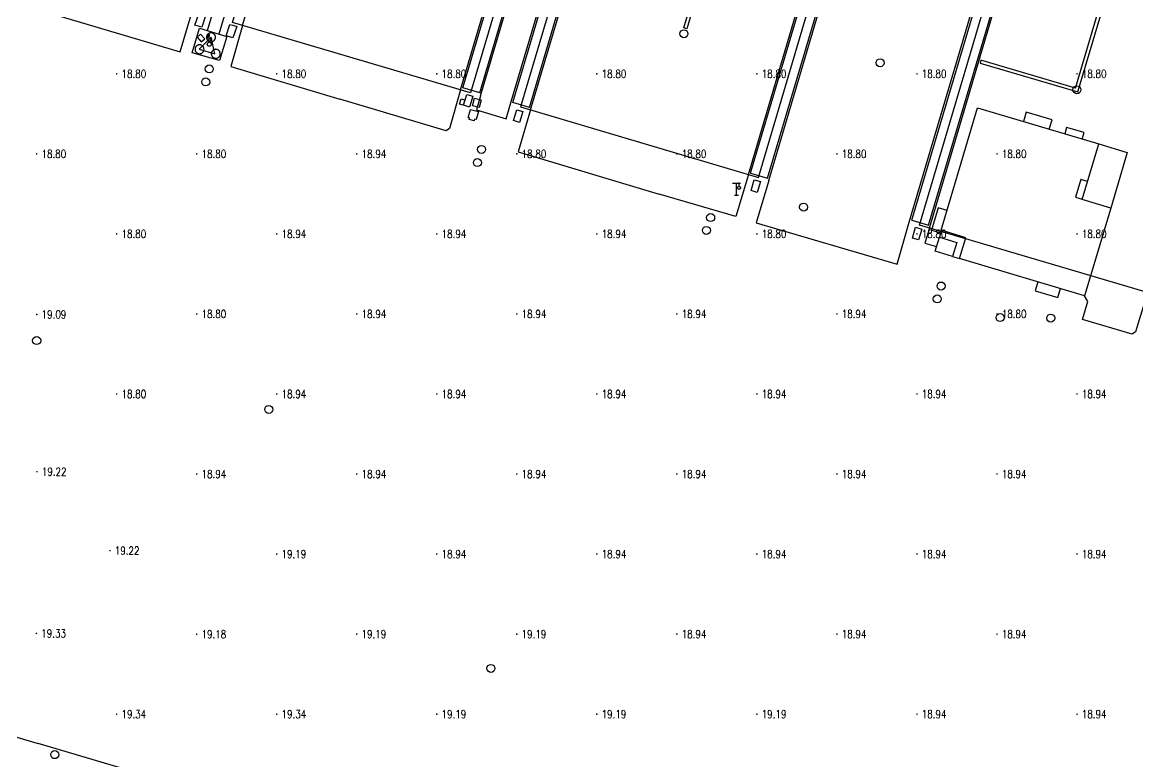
# Model space of a CAD drawing. Extents: x 404846 to 408477, y 3390929 to 3392894.
# Drawn here: x 405409.6 to 405548.9, y 3391838.4 to 3391930.8 of the extents above; entities that cross this region are included whole.
import ezdxf
from ezdxf.enums import TextEntityAlignment as Align

# ---------------------------------------------------------------- set-up
doc = ezdxf.new("R2010")
doc.units = 0
doc.header["$LTSCALE"] = 0.5
doc.header["$PDSIZE"] = 0.2
doc.layers.get('0').update_dxf_attribs({"linetype": 'CONTINUOUS'})
for name, color, linetype in [('3221', 6, 'CONTINUOUS'), ('DLDW', 11, 'CONTINUOUS'), ('DLSS', 4, 'CONTINUOUS'), ('DMTZ', 3, 'CONTINUOUS'), ('FZTZ', 7, 'CONTINUOUS'), ('GCD', 1, 'CONTINUOUS'), ('GXYZ', 2, 'CONTINUOUS'), ('JMD', 6, 'CONTINUOUS'), ('SXSS', 5, 'CONTINUOUS'), ('ZBTZ', 3, 'CONTINUOUS')]:
    doc.layers.add(name, color=color, linetype=linetype)
doc.styles.add('HZ', font='rs.shx', dxfattribs={"width": 0.8, "bigfont": 'hztxt.shx'})
doc.linetypes.add('10422', pattern='A,0.75,[150,AAA.SHX,S=0.5,R=0,X=0,Y=0.5],1.5,[177,AAA.SHX,S=1,R=0,X=0,Y=0.4],0.75', length=3)
doc.linetypes.add('1161', pattern='A,0,[149,AAA.SHX,S=0.15,R=0,X=0,Y=0],-1.6', length=1.6)
doc.linetypes.add('444', pattern='A,4.5,[145,AAA.SHX,S=1,R=0,X=0,Y=1],4.5,-0.5,[146,AAA.SHX,S=1,R=0,X=0,Y=0],-0.5', length=10)

# ---------------------------------------------------------------- blocks, each defined once
blk = doc.blocks.new('GC200')
at = {"linetype": 'Continuous', "const_width": 0.2, "flags": 128}
blk.add_lwpolyline([(-0.1, 0, 1), (0.1, 0, 1)], format="xyb", close=True, dxfattribs=at)
blk = doc.blocks.new('gc188')
blk.add_circle((0, 0), 1)
blk = doc.blocks.new('gc063')
for p, q in [((-1, 3), (1, 3)), ((0, 0), (0, 3)), ((0.6, 3), (0.6, 2.2)), ((-0.5, 0), (0.5, 0))]:
    blk.add_line(p, q)
blk.add_circle((0.6, 1.8), 0.4)
blk.add_point((0.6, 3))
blk.add_point((0.6, 3))
blk = doc.blocks.new('gc132')
at = {"linetype": 'Continuous'}
for points in [[(0, 2.5), (-0.58, 1.5)], [(0.58, 1.5), (-0.58, 1.5)], [(0, 2.5), (-0.52, 2.2)], [(0, 2.5), (0, 1.9)], [(0.58, 1.5), (0, 0.5)]]:
    blk.add_lwpolyline(points, dxfattribs=at)
blk.add_circle((0, 0), 0.5, dxfattribs=at)

msp = doc.modelspace()

# ---------------------------------------------------------------- linework, layer by layer
at = {"layer": '3221', "color": 6}
for points in [[(405435.832, 3391930.796, 18.759), (405445.125, 3391962.192, 18.569), (405464.437, 3392027.321, 18.705), (405471.829, 3392052.237, 18.609), (405476.653, 3392068.547, 18.609), (405496.586, 3392135.585, 18.669), (405504.994, 3392164.018, 18.993), (405508.753, 3392176.704, 19.02), (405514.027, 3392194.463, 18.926), (405518.638, 3392210.052, 18.79), (405548.365, 3392201.26, 18.79), (405543.749, 3392185.654, 18.926), (405538.473, 3392167.888, 19.02), (405534.72, 3392155.22, 18.993), (405526.3, 3392126.75, 18.669), (405506.38, 3392059.756, 18.609), (405501.553, 3392043.432, 18.609), (405494.157, 3392018.505, 18.705), (405474.85, 3391953.394, 18.569), (405465.557, 3391921.998, 18.759)], [(405501.552, 3391911.441, 18.869), (405510.944, 3391943.162, 18.722), (405520.349, 3391974.926, 18.878), (405542.483, 3392049.551, 18.565), (405552.766, 3392084.193, 18.72), (405561.927, 3392115.119, 18.619), (405570.661, 3392144.569, 18.993), (405574.411, 3392157.227, 19.02), (405579.69, 3392175.001, 18.926), (405584.312, 3392190.629, 18.79), (405554.585, 3392199.421, 18.79), (405549.968, 3392183.811, 18.926), (405544.691, 3392166.044, 19.02), (405540.939, 3392153.379, 18.993), (405532.203, 3392123.923, 18.619), (405523.045, 3392093.006, 18.72), (405512.763, 3392058.366, 18.565), (405490.627, 3391983.734, 18.878), (405481.219, 3391951.963, 18.722), (405471.827, 3391920.242, 18.869)], [(405521.669, 3391905.483, 18.991), (405532.948, 3391943.568, 18.724), (405564.371, 3392049.559, 18.719), (405580.377, 3392103.604, 18.644), (405586.663, 3392124.848, 18.825), (405593.69, 3392148.5, 18.904), (405599.351, 3392167.608, 18.802), (405604.409, 3392184.653, 18.728), (405634.128, 3392175.833, 18.728), (405629.072, 3392158.795, 18.802), (405623.41, 3392139.683, 18.904), (405616.384, 3392116.036, 18.825), (405610.099, 3392094.793, 18.644), (405594.093, 3392040.747, 18.719), (405562.672, 3391934.765, 18.724), (405551.393, 3391896.681, 18.991)]]:
    msp.add_polyline3d(points, close=True, dxfattribs=at)
at = {"layer": 'DLDW', "linetype": 'Continuous', "elevation": 19.211, "flags": 128}
msp.add_lwpolyline([(405433.18, 3391928.961), (405431.664, 3391927.453), (405433.632, 3391926.886), (405433.18, 3391928.961)], close=True, dxfattribs=at)
at = {"layer": 'DMTZ', "linetype": '10422', "elevation": 19.051, "flags": 128}
msp.add_lwpolyline([(405435.127, 3391929.037), (405434.211, 3391926.039), (405430.801, 3391927.012), (405431.723, 3391930.069), (405435.127, 3391929.037)], close=True, dxfattribs=at)
at = {"layer": 'FZTZ', "linetype": 'Continuous', "flags": 128}
for points, elevation in [([(405431.406, 3391928.964), (405431.909, 3391928.377), (405432.35, 3391928.755), (405431.847, 3391929.342), (405431.406, 3391928.964)], 20.693), ([(405433.545, 3391929.331), (405433.51, 3391929.365), (405433.472, 3391929.395), (405433.432, 3391929.423), (405433.39, 3391929.446), (405433.345, 3391929.466), (405433.299, 3391929.482), (405433.252, 3391929.494), (405433.204, 3391929.501), (405433.156, 3391929.505), (405433.107, 3391929.504), (405433.059, 3391929.499), (405433.011, 3391929.49), (405432.964, 3391929.476), (405432.919, 3391929.459), (405432.875, 3391929.438), (405432.833, 3391929.413), (405432.794, 3391929.384), (405432.757, 3391929.352), (405432.723, 3391929.317), (405432.693, 3391929.28), (405432.665, 3391929.239), (405432.642, 3391929.197), (405432.622, 3391929.152), (405432.606, 3391929.106), (405432.594, 3391929.059), (405432.586, 3391929.011), (405432.583, 3391928.963), (405432.584, 3391928.914), (405432.589, 3391928.866), (405432.598, 3391928.818), (405432.611, 3391928.771), (405432.629, 3391928.726), (405432.65, 3391928.682), (405432.675, 3391928.64), (405432.704, 3391928.601), (405432.736, 3391928.564), (405432.771, 3391928.53), (405432.808, 3391928.5), (405432.849, 3391928.472), (405432.891, 3391928.449), (405432.936, 3391928.429), (405432.982, 3391928.413), (405433.029, 3391928.401), (405433.077, 3391928.394), (405433.125, 3391928.39), (405433.174, 3391928.391), (405433.222, 3391928.396), (405433.27, 3391928.405), (405433.317, 3391928.419), (405433.362, 3391928.436), (405433.406, 3391928.457), (405433.448, 3391928.482), (405433.487, 3391928.511), (405433.524, 3391928.543), (405433.558, 3391928.578), (405433.588, 3391928.615), (405433.615, 3391928.656), (405433.639, 3391928.698), (405433.659, 3391928.743), (405433.675, 3391928.789), (405433.687, 3391928.836), (405433.694, 3391928.884), (405433.698, 3391928.932), (405433.697, 3391928.981), (405433.692, 3391929.029), (405433.683, 3391929.077), (405433.669, 3391929.124), (405433.652, 3391929.169), (405433.631, 3391929.213), (405433.606, 3391929.255), (405433.577, 3391929.294), (405433.545, 3391929.331)], 19.364), ([(405432.115, 3391927.832), (405432.08, 3391927.865), (405432.042, 3391927.896), (405432.002, 3391927.923), (405431.959, 3391927.947), (405431.915, 3391927.967), (405431.869, 3391927.983), (405431.822, 3391927.994), (405431.774, 3391928.002), (405431.725, 3391928.005), (405431.676, 3391928.005), (405431.628, 3391928), (405431.58, 3391927.99), (405431.533, 3391927.977), (405431.488, 3391927.96), (405431.444, 3391927.938), (405431.403, 3391927.913), (405431.363, 3391927.885), (405431.326, 3391927.853), (405431.293, 3391927.818), (405431.262, 3391927.78), (405431.235, 3391927.74), (405431.211, 3391927.697), (405431.191, 3391927.653), (405431.175, 3391927.607), (405431.164, 3391927.56), (405431.156, 3391927.512), (405431.153, 3391927.463), (405431.153, 3391927.415), (405431.158, 3391927.366), (405431.168, 3391927.318), (405431.181, 3391927.272), (405431.198, 3391927.226), (405431.22, 3391927.183), (405431.245, 3391927.141), (405431.273, 3391927.101), (405431.305, 3391927.065), (405431.34, 3391927.031), (405431.378, 3391927), (405431.418, 3391926.973), (405431.461, 3391926.949), (405431.505, 3391926.93), (405431.551, 3391926.914), (405431.598, 3391926.902), (405431.646, 3391926.894), (405431.695, 3391926.891), (405431.743, 3391926.892), (405431.792, 3391926.897), (405431.839, 3391926.906), (405431.886, 3391926.919), (405431.932, 3391926.937), (405431.975, 3391926.958), (405432.017, 3391926.983), (405432.057, 3391927.011), (405432.093, 3391927.043), (405432.127, 3391927.078), (405432.158, 3391927.116), (405432.185, 3391927.156), (405432.209, 3391927.199), (405432.228, 3391927.243), (405432.244, 3391927.289), (405432.256, 3391927.336), (405432.264, 3391927.384), (405432.267, 3391927.433), (405432.266, 3391927.482), (405432.261, 3391927.53), (405432.252, 3391927.578), (405432.239, 3391927.625), (405432.221, 3391927.67), (405432.2, 3391927.714), (405432.175, 3391927.755), (405432.147, 3391927.795), (405432.115, 3391927.832)], 19.364), ([(405434.141, 3391927.267), (405434.106, 3391927.301), (405434.068, 3391927.332), (405434.028, 3391927.359), (405433.985, 3391927.383), (405433.941, 3391927.403), (405433.895, 3391927.418), (405433.848, 3391927.43), (405433.8, 3391927.438), (405433.751, 3391927.441), (405433.702, 3391927.441), (405433.654, 3391927.436), (405433.606, 3391927.426), (405433.559, 3391927.413), (405433.514, 3391927.396), (405433.47, 3391927.374), (405433.429, 3391927.349), (405433.389, 3391927.321), (405433.352, 3391927.289), (405433.319, 3391927.254), (405433.288, 3391927.216), (405433.261, 3391927.176), (405433.237, 3391927.133), (405433.217, 3391927.089), (405433.201, 3391927.043), (405433.19, 3391926.996), (405433.182, 3391926.948), (405433.179, 3391926.899), (405433.179, 3391926.851), (405433.184, 3391926.802), (405433.194, 3391926.754), (405433.207, 3391926.708), (405433.224, 3391926.662), (405433.246, 3391926.618), (405433.271, 3391926.577), (405433.299, 3391926.537), (405433.331, 3391926.501), (405433.366, 3391926.467), (405433.404, 3391926.436), (405433.444, 3391926.409), (405433.487, 3391926.385), (405433.531, 3391926.365), (405433.577, 3391926.35), (405433.624, 3391926.338), (405433.672, 3391926.33), (405433.721, 3391926.327), (405433.769, 3391926.327), (405433.818, 3391926.333), (405433.865, 3391926.342), (405433.912, 3391926.355), (405433.958, 3391926.372), (405434.001, 3391926.394), (405434.043, 3391926.419), (405434.083, 3391926.447), (405434.119, 3391926.479), (405434.153, 3391926.514), (405434.184, 3391926.552), (405434.211, 3391926.592), (405434.235, 3391926.635), (405434.254, 3391926.679), (405434.27, 3391926.725), (405434.282, 3391926.772), (405434.29, 3391926.82), (405434.293, 3391926.869), (405434.292, 3391926.918), (405434.287, 3391926.966), (405434.278, 3391927.014), (405434.265, 3391927.06), (405434.247, 3391927.106), (405434.226, 3391927.15), (405434.201, 3391927.191), (405434.173, 3391927.231), (405434.141, 3391927.267)], 19.364), ([(405466.638, 3391920.164), (405465.811, 3391920.401), (405466.083, 3391921.351), (405466.91, 3391921.114), (405466.638, 3391920.164)], 19.51), ([(405464.202, 3391920.594), (405464.393, 3391921.247), (405464.845, 3391921.114), (405464.654, 3391920.462), (405464.202, 3391920.594)], 19.793), ([(405465.569, 3391919.941), (405466.549, 3391919.662), (405466.262, 3391918.655), (405466.07, 3391918.71), (405466.011, 3391918.501), (405465.387, 3391918.679), (405465.447, 3391918.888), (405465.282, 3391918.934), (405465.569, 3391919.941)], 19.997)]:
    msp.add_lwpolyline(points, close=True, dxfattribs=dict(at, elevation=elevation))
at = {"layer": 'JMD', "linetype": 'Continuous', "flags": 128}
for points, elevation in [([(405545.562, 3391907.595), (405542.307, 3391896.658), (405526.69, 3391901.307), (405527.464, 3391903.91), (405524.377, 3391904.829), (405528.928, 3391920.121), (405544.062, 3391915.617)], 33.644), ([(405537.89, 3391917.454), (405538.236, 3391918.617), (405535.012, 3391919.577), (405534.665, 3391918.414)], 23.273), ([(405542.001, 3391916.23), (405542.242, 3391917.039), (405540.057, 3391917.69), (405539.816, 3391916.881)], 30.933), ([(405542.672, 3391910.946), (405541.846, 3391911.192), (405541.18, 3391908.952), (405542.006, 3391908.706)], 35.286), ([(405525.117, 3391907.318), (405524.015, 3391907.646), (405523.184, 3391904.857), (405524.329, 3391904.516)], 23.641), ([(405524.418, 3391904.817), (405524.164, 3391903.964), (405526.331, 3391903.32), (405525.809, 3391901.569), (405526.69, 3391901.307)], 31.968), ([(405525.809, 3391901.569), (405523.643, 3391902.213), (405524.164, 3391903.964)], 27.763), ([(405536.472, 3391898.395), (405536.139, 3391897.275), (405538.967, 3391896.433), (405539.3, 3391897.553)], 23.523)]:
    msp.add_lwpolyline(points, dxfattribs=dict(at, elevation=elevation))
at = {"layer": 'JMD', "linetype": 'Continuous', "elevation": 35.93, "flags": 128}
msp.add_lwpolyline([(405547.633, 3391914.554), (405545.562, 3391907.595), (405541.991, 3391908.658), (405544.062, 3391915.617), (405547.633, 3391914.554)], close=True, dxfattribs=at)
at = {"layer": 'JMD', "linetype": '444', "flags": 128}
for points, elevation in [([(405371.612, 3391852.52), (405386.727, 3391848.064), (405411.553, 3391840.727)], 21.48), ([(405444.827, 3391830.821), (405426.568, 3391836.268), (405411.553, 3391840.727)], 21.433)]:
    msp.add_lwpolyline(points, dxfattribs=dict(at, elevation=elevation))
at = {"layer": 'SXSS', "linetype": 'Continuous', "flags": 128}
for points, elevation in [([(405498.695, 3391950.566), (405492.592, 3391930.015), (405492.226, 3391930.123), (405498.329, 3391950.674)], 18.616), ([(405541.187, 3391922.59), (405543.928, 3391931.857)], 18.746), ([(405541.473, 3391922.135), (405544.315, 3391931.742)], 18.744), ([(405541.187, 3391922.59), (405529.348, 3391926.07), (405529.247, 3391925.729), (405541.473, 3391922.135)], 18.77)]:
    msp.add_lwpolyline(points, dxfattribs=dict(at, elevation=elevation))
at = {"layer": 'ZBTZ', "linetype": '1161', "flags": 128}
for points, elevation in [([(405432.691, 3391929.776), (405445.057, 3391971.171), (405453.451, 3391999.582), (405459.097, 3392018.736), (405482.917, 3392098.977), (405516.595, 3392212.545), (405517.898, 3392212.12), (405503.535, 3392163.481)], 18.845), ([(405429.284, 3391927.132), (405442.585, 3391971.903), (405450.978, 3392000.311), (405456.625, 3392019.467), (405480.446, 3392099.711), (405502.673, 3392174.801)], 18.829), ([(405503.523, 3392163.485), (405484.248, 3392098.582), (405460.429, 3392018.342), (405454.783, 3391999.189), (405446.388, 3391970.776), (405434.1, 3391929.349)], 18.798), ([(405310.418, 3391962.911), (405316.671, 3391961.022), (405316.828, 3391960.513), (405374.212, 3391943.488), (405429.284, 3391927.132)], 18.549), ([(405437.088, 3391930.424), (405446.381, 3391961.82)], 18.664), ([(405464.324, 3391922.363), (405473.617, 3391953.759)], 18.664), ([(405464.629, 3391922.637), (405473.823, 3391953.698)], 18.663), ([(405466.725, 3391922.017), (405475.918, 3391953.078)], 18.663), ([(405466.821, 3391921.624), (405476.114, 3391953.02)], 18.664), ([(405470.585, 3391920.61), (405479.976, 3391952.331)], 18.796), ([(405470.853, 3391920.78), (405480.176, 3391952.271)], 18.795), ([(405472.921, 3391920.168), (405482.245, 3391951.659)], 18.795), ([(405473.079, 3391919.871), (405482.471, 3391951.592)], 18.796), ([(405520.402, 3391905.859), (405531.681, 3391943.943)], 18.857), ([(405520.71, 3391906.088), (405531.902, 3391943.878)], 18.856), ([(405500.304, 3391911.81), (405509.696, 3391943.531)], 18.796), ([(405500.568, 3391911.964), (405509.897, 3391943.472)], 18.795), ([(405502.678, 3391911.339), (405512.007, 3391942.847)], 18.795), ([(405502.841, 3391911.059), (405512.233, 3391942.78)], 18.796), ([(405522.806, 3391905.467), (405533.998, 3391943.257)], 18.856), ([(405522.908, 3391905.117), (405534.186, 3391943.201)], 18.857), ([(405437.088, 3391930.424), (405435.611, 3391925.301), (405449.256, 3391921.212)], 18.811), ([(405464.324, 3391922.363), (405462.935, 3391917.558), (405462.51, 3391917.278), (405449.256, 3391921.212)], 18.791), ([(405466.725, 3391922.017), (405464.629, 3391922.637)], 18.757), ([(405466.821, 3391921.624), (405466.308, 3391919.866), (405470.038, 3391918.748), (405470.585, 3391920.61)], 18.787), ([(405472.921, 3391920.168), (405470.853, 3391920.78)], 18.868), ([(405473.079, 3391919.871), (405471.528, 3391914.625), (405489.15, 3391909.349)], 18.871), ([(405500.304, 3391911.81), (405498.734, 3391906.536), (405489.15, 3391909.349)], 18.854), ([(405500.568, 3391911.964), (405502.678, 3391911.339)], 18.868), ([(405502.841, 3391911.059), (405501.277, 3391905.764), (405518.868, 3391900.584), (405520.402, 3391905.859)], 18.959), ([(405520.71, 3391906.088), (405522.806, 3391905.467)], 18.989), ([(405522.908, 3391905.117), (405522.345, 3391903.226), (405523.815, 3391902.788)], 18.991), ([(405550.226, 3391897.291), (405548.649, 3391892.146), (405548.247, 3391891.857), (405542.058, 3391893.693)], 18.993), ([(405542.058, 3391893.693), (405542.705, 3391895.919), (405542.307, 3391896.658)], 18.914)]:
    msp.add_lwpolyline(points, dxfattribs=dict(at, elevation=elevation))
for points, elevation in [([(405432.008, 3391931.778), (405432.473, 3391931.63), (405431.993, 3391930.189), (405431.138, 3391930.461), (405431.63, 3391931.89), (405432.008, 3391931.778)], 18.586), ([(405435.888, 3391930.447), (405436.353, 3391930.3), (405435.873, 3391928.859), (405435.018, 3391929.13), (405435.511, 3391930.559), (405435.888, 3391930.447)], 18.586), ([(405464.688, 3391920.445), (405465.089, 3391921.805), (405465.858, 3391921.578), (405465.458, 3391920.219), (405464.688, 3391920.445)], 18.622), ([(405470.938, 3391918.538), (405471.338, 3391919.898), (405472.108, 3391919.671), (405471.707, 3391918.312), (405470.938, 3391918.538)], 18.622), ([(405500.62, 3391909.788), (405501.02, 3391911.147), (405501.79, 3391910.921), (405501.39, 3391909.561), (405500.62, 3391909.788)], 18.913), ([(405520.788, 3391903.852), (405521.188, 3391905.212), (405521.958, 3391904.985), (405521.557, 3391903.625), (405520.788, 3391903.852)], 18.98)]:
    msp.add_lwpolyline(points, close=True, dxfattribs=dict(at, elevation=elevation))

# ---------------------------------------------------------------- block references
at = {"layer": 'DLDW', "linetype": 'Continuous', "xscale": 0.5, "yscale": 0.5}
msp.add_blockref('gc132', (405432.914, 3391928.065), dxfattribs=at)
at = {"layer": 'DLSS', "linetype": 'Continuous', "xscale": 0.5, "yscale": 0.5}
msp.add_blockref('gc063', (405498.814, 3391909.238, 18.921), dxfattribs=at)
at = {"layer": 'GCD', "linetype": 'Continuous'}
ref = msp.add_blockref('GC200', (405421.358, 3391924.379, 18.8), dxfattribs=dict(at, xscale=0.5, yscale=0.5, zscale=0.5))
ref.add_attrib('height', '18.80', dxfattribs={"linetype": 'Continuous', "height": 1, "style": 'HZ', "width": 0.8}).set_placement((405421.958, 3391924.379, 18.8), align=Align.MIDDLE_LEFT)
ref = msp.add_blockref('GC200', (405441.358, 3391924.379, 18.8), dxfattribs=dict(at, xscale=0.5, yscale=0.5, zscale=0.5))
ref.add_attrib('height', '18.80', dxfattribs={"linetype": 'Continuous', "height": 1, "style": 'HZ', "width": 0.8}).set_placement((405441.958, 3391924.379, 18.8), align=Align.MIDDLE_LEFT)
ref = msp.add_blockref('GC200', (405461.358, 3391924.379, 18.8), dxfattribs=dict(at, xscale=0.5, yscale=0.5, zscale=0.5))
ref.add_attrib('height', '18.80', dxfattribs={"linetype": 'Continuous', "height": 1, "style": 'HZ', "width": 0.8}).set_placement((405461.958, 3391924.379, 18.8), align=Align.MIDDLE_LEFT)
ref = msp.add_blockref('GC200', (405481.358, 3391924.379, 18.8), dxfattribs=dict(at, xscale=0.5, yscale=0.5, zscale=0.5))
ref.add_attrib('height', '18.80', dxfattribs={"linetype": 'Continuous', "height": 1, "style": 'HZ', "width": 0.8}).set_placement((405481.958, 3391924.379, 18.8), align=Align.MIDDLE_LEFT)
ref = msp.add_blockref('GC200', (405501.358, 3391924.379, 18.8), dxfattribs=dict(at, xscale=0.5, yscale=0.5, zscale=0.5))
ref.add_attrib('height', '18.80', dxfattribs={"linetype": 'Continuous', "height": 1, "style": 'HZ', "width": 0.8}).set_placement((405501.958, 3391924.379, 18.8), align=Align.MIDDLE_LEFT)
ref = msp.add_blockref('GC200', (405521.358, 3391924.379, 18.8), dxfattribs=dict(at, xscale=0.5, yscale=0.5, zscale=0.5))
ref.add_attrib('height', '18.80', dxfattribs={"linetype": 'Continuous', "height": 1, "style": 'HZ', "width": 0.8}).set_placement((405521.958, 3391924.379, 18.8), align=Align.MIDDLE_LEFT)
ref = msp.add_blockref('GC200', (405541.358, 3391924.379, 18.8), dxfattribs=dict(at, xscale=0.5, yscale=0.5, zscale=0.5))
ref.add_attrib('height', '18.80', dxfattribs={"linetype": 'Continuous', "height": 1, "style": 'HZ', "width": 0.8}).set_placement((405541.958, 3391924.379, 18.8), align=Align.MIDDLE_LEFT)
ref = msp.add_blockref('GC200', (405411.358, 3391914.379, 18.8), dxfattribs=dict(at, xscale=0.5, yscale=0.5, zscale=0.5))
ref.add_attrib('height', '18.80', dxfattribs={"linetype": 'Continuous', "height": 1, "style": 'HZ', "width": 0.8}).set_placement((405411.958, 3391914.379, 18.8), align=Align.MIDDLE_LEFT)
ref = msp.add_blockref('GC200', (405431.358, 3391914.379, 18.8), dxfattribs=dict(at, xscale=0.5, yscale=0.5, zscale=0.5))
ref.add_attrib('height', '18.80', dxfattribs={"linetype": 'Continuous', "height": 1, "style": 'HZ', "width": 0.8}).set_placement((405431.958, 3391914.379, 18.8), align=Align.MIDDLE_LEFT)
ref = msp.add_blockref('GC200', (405451.358, 3391914.379, 18.944), dxfattribs=dict(at, xscale=0.5, yscale=0.5, zscale=0.5))
ref.add_attrib('height', '18.94', dxfattribs={"linetype": 'Continuous', "height": 1, "style": 'HZ', "width": 0.8}).set_placement((405451.958, 3391914.379, 18.944), align=Align.MIDDLE_LEFT)
ref = msp.add_blockref('GC200', (405471.358, 3391914.379, 18.8), dxfattribs=dict(at, xscale=0.5, yscale=0.5, zscale=0.5))
ref.add_attrib('height', '18.80', dxfattribs={"linetype": 'Continuous', "height": 1, "style": 'HZ', "width": 0.8}).set_placement((405471.958, 3391914.379, 18.8), align=Align.MIDDLE_LEFT)
ref = msp.add_blockref('GC200', (405491.358, 3391914.379, 18.8), dxfattribs=dict(at, xscale=0.5, yscale=0.5, zscale=0.5))
ref.add_attrib('height', '18.80', dxfattribs={"linetype": 'Continuous', "height": 1, "style": 'HZ', "width": 0.8}).set_placement((405491.958, 3391914.379, 18.8), align=Align.MIDDLE_LEFT)
ref = msp.add_blockref('GC200', (405511.358, 3391914.379, 18.8), dxfattribs=dict(at, xscale=0.5, yscale=0.5, zscale=0.5))
ref.add_attrib('height', '18.80', dxfattribs={"linetype": 'Continuous', "height": 1, "style": 'HZ', "width": 0.8}).set_placement((405511.958, 3391914.379, 18.8), align=Align.MIDDLE_LEFT)
ref = msp.add_blockref('GC200', (405531.358, 3391914.379, 18.8), dxfattribs=dict(at, xscale=0.5, yscale=0.5, zscale=0.5))
ref.add_attrib('height', '18.80', dxfattribs={"linetype": 'Continuous', "height": 1, "style": 'HZ', "width": 0.8}).set_placement((405531.958, 3391914.379, 18.8), align=Align.MIDDLE_LEFT)
ref = msp.add_blockref('GC200', (405421.358, 3391904.379, 18.8), dxfattribs=dict(at, xscale=0.5, yscale=0.5, zscale=0.5))
ref.add_attrib('height', '18.80', dxfattribs={"linetype": 'Continuous', "height": 1, "style": 'HZ', "width": 0.8}).set_placement((405421.958, 3391904.379, 18.8), align=Align.MIDDLE_LEFT)
ref = msp.add_blockref('GC200', (405441.358, 3391904.379, 18.944), dxfattribs=dict(at, xscale=0.5, yscale=0.5, zscale=0.5))
ref.add_attrib('height', '18.94', dxfattribs={"linetype": 'Continuous', "height": 1, "style": 'HZ', "width": 0.8}).set_placement((405441.958, 3391904.379, 18.944), align=Align.MIDDLE_LEFT)
ref = msp.add_blockref('GC200', (405461.358, 3391904.379, 18.944), dxfattribs=dict(at, xscale=0.5, yscale=0.5, zscale=0.5))
ref.add_attrib('height', '18.94', dxfattribs={"linetype": 'Continuous', "height": 1, "style": 'HZ', "width": 0.8}).set_placement((405461.958, 3391904.379, 18.944), align=Align.MIDDLE_LEFT)
ref = msp.add_blockref('GC200', (405481.358, 3391904.379, 18.944), dxfattribs=dict(at, xscale=0.5, yscale=0.5, zscale=0.5))
ref.add_attrib('height', '18.94', dxfattribs={"linetype": 'Continuous', "height": 1, "style": 'HZ', "width": 0.8}).set_placement((405481.958, 3391904.379, 18.944), align=Align.MIDDLE_LEFT)
ref = msp.add_blockref('GC200', (405501.358, 3391904.379, 18.8), dxfattribs=dict(at, xscale=0.5, yscale=0.5, zscale=0.5))
ref.add_attrib('height', '18.80', dxfattribs={"linetype": 'Continuous', "height": 1, "style": 'HZ', "width": 0.8}).set_placement((405501.958, 3391904.379, 18.8), align=Align.MIDDLE_LEFT)
ref = msp.add_blockref('GC200', (405521.358, 3391904.379, 18.8), dxfattribs=dict(at, xscale=0.5, yscale=0.5, zscale=0.5))
ref.add_attrib('height', '18.80', dxfattribs={"linetype": 'Continuous', "height": 1, "style": 'HZ', "width": 0.8}).set_placement((405521.958, 3391904.379, 18.8), align=Align.MIDDLE_LEFT)
ref = msp.add_blockref('GC200', (405541.358, 3391904.379, 18.8), dxfattribs=dict(at, xscale=0.5, yscale=0.5, zscale=0.5))
ref.add_attrib('height', '18.80', dxfattribs={"linetype": 'Continuous', "height": 1, "style": 'HZ', "width": 0.8}).set_placement((405541.958, 3391904.379, 18.8), align=Align.MIDDLE_LEFT)
ref = msp.add_blockref('GC200', (405411.378, 3391894.316, 19.094), dxfattribs=dict(at, xscale=0.5, yscale=0.5, zscale=0.5))
ref.add_attrib('height', '19.09', dxfattribs={"linetype": 'Continuous', "height": 1, "style": 'HZ', "width": 0.8}).set_placement((405411.978, 3391894.316, 19.094), align=Align.MIDDLE_LEFT)
ref = msp.add_blockref('GC200', (405431.358, 3391894.379, 18.8), dxfattribs=dict(at, xscale=0.5, yscale=0.5, zscale=0.5))
ref.add_attrib('height', '18.80', dxfattribs={"linetype": 'Continuous', "height": 1, "style": 'HZ', "width": 0.8}).set_placement((405431.958, 3391894.379, 18.8), align=Align.MIDDLE_LEFT)
ref = msp.add_blockref('GC200', (405451.358, 3391894.379, 18.944), dxfattribs=dict(at, xscale=0.5, yscale=0.5, zscale=0.5))
ref.add_attrib('height', '18.94', dxfattribs={"linetype": 'Continuous', "height": 1, "style": 'HZ', "width": 0.8}).set_placement((405451.958, 3391894.379, 18.944), align=Align.MIDDLE_LEFT)
ref = msp.add_blockref('GC200', (405471.358, 3391894.379, 18.944), dxfattribs=dict(at, xscale=0.5, yscale=0.5, zscale=0.5))
ref.add_attrib('height', '18.94', dxfattribs={"linetype": 'Continuous', "height": 1, "style": 'HZ', "width": 0.8}).set_placement((405471.958, 3391894.379, 18.944), align=Align.MIDDLE_LEFT)
ref = msp.add_blockref('GC200', (405491.358, 3391894.379, 18.944), dxfattribs=dict(at, xscale=0.5, yscale=0.5, zscale=0.5))
ref.add_attrib('height', '18.94', dxfattribs={"linetype": 'Continuous', "height": 1, "style": 'HZ', "width": 0.8}).set_placement((405491.958, 3391894.379, 18.944), align=Align.MIDDLE_LEFT)
ref = msp.add_blockref('GC200', (405511.358, 3391894.379, 18.944), dxfattribs=dict(at, xscale=0.5, yscale=0.5, zscale=0.5))
ref.add_attrib('height', '18.94', dxfattribs={"linetype": 'Continuous', "height": 1, "style": 'HZ', "width": 0.8}).set_placement((405511.958, 3391894.379, 18.944), align=Align.MIDDLE_LEFT)
ref = msp.add_blockref('GC200', (405531.358, 3391894.379, 18.8), dxfattribs=dict(at, xscale=0.5, yscale=0.5, zscale=0.5))
ref.add_attrib('height', '18.80', dxfattribs={"linetype": 'Continuous', "height": 1, "style": 'HZ', "width": 0.8}).set_placement((405531.958, 3391894.379, 18.8), align=Align.MIDDLE_LEFT)
ref = msp.add_blockref('GC200', (405421.358, 3391884.379, 18.8), dxfattribs=dict(at, xscale=0.5, yscale=0.5, zscale=0.5))
ref.add_attrib('height', '18.80', dxfattribs={"linetype": 'Continuous', "height": 1, "style": 'HZ', "width": 0.8}).set_placement((405421.958, 3391884.379, 18.8), align=Align.MIDDLE_LEFT)
ref = msp.add_blockref('GC200', (405441.358, 3391884.379, 18.944), dxfattribs=dict(at, xscale=0.5, yscale=0.5, zscale=0.5))
ref.add_attrib('height', '18.94', dxfattribs={"linetype": 'Continuous', "height": 1, "style": 'HZ', "width": 0.8}).set_placement((405441.958, 3391884.379, 18.944), align=Align.MIDDLE_LEFT)
ref = msp.add_blockref('GC200', (405461.358, 3391884.379, 18.944), dxfattribs=dict(at, xscale=0.5, yscale=0.5, zscale=0.5))
ref.add_attrib('height', '18.94', dxfattribs={"linetype": 'Continuous', "height": 1, "style": 'HZ', "width": 0.8}).set_placement((405461.958, 3391884.379, 18.944), align=Align.MIDDLE_LEFT)
ref = msp.add_blockref('GC200', (405481.358, 3391884.379, 18.944), dxfattribs=dict(at, xscale=0.5, yscale=0.5, zscale=0.5))
ref.add_attrib('height', '18.94', dxfattribs={"linetype": 'Continuous', "height": 1, "style": 'HZ', "width": 0.8}).set_placement((405481.958, 3391884.379, 18.944), align=Align.MIDDLE_LEFT)
ref = msp.add_blockref('GC200', (405501.358, 3391884.379, 18.944), dxfattribs=dict(at, xscale=0.5, yscale=0.5, zscale=0.5))
ref.add_attrib('height', '18.94', dxfattribs={"linetype": 'Continuous', "height": 1, "style": 'HZ', "width": 0.8}).set_placement((405501.958, 3391884.379, 18.944), align=Align.MIDDLE_LEFT)
ref = msp.add_blockref('GC200', (405521.358, 3391884.379, 18.944), dxfattribs=dict(at, xscale=0.5, yscale=0.5, zscale=0.5))
ref.add_attrib('height', '18.94', dxfattribs={"linetype": 'Continuous', "height": 1, "style": 'HZ', "width": 0.8}).set_placement((405521.958, 3391884.379, 18.944), align=Align.MIDDLE_LEFT)
ref = msp.add_blockref('GC200', (405541.358, 3391884.379, 18.944), dxfattribs=dict(at, xscale=0.5, yscale=0.5, zscale=0.5))
ref.add_attrib('height', '18.94', dxfattribs={"linetype": 'Continuous', "height": 1, "style": 'HZ', "width": 0.8}).set_placement((405541.958, 3391884.379, 18.944), align=Align.MIDDLE_LEFT)
ref = msp.add_blockref('GC200', (405411.4, 3391874.674, 19.222), dxfattribs=dict(at, xscale=0.5, yscale=0.5, zscale=0.5))
ref.add_attrib('height', '19.22', dxfattribs={"linetype": 'Continuous', "height": 1, "style": 'HZ', "width": 0.8}).set_placement((405412, 3391874.674, 19.222), align=Align.MIDDLE_LEFT)
ref = msp.add_blockref('GC200', (405431.358, 3391874.379, 18.944), dxfattribs=dict(at, xscale=0.5, yscale=0.5, zscale=0.5))
ref.add_attrib('height', '18.94', dxfattribs={"linetype": 'Continuous', "height": 1, "style": 'HZ', "width": 0.8}).set_placement((405431.958, 3391874.379, 18.944), align=Align.MIDDLE_LEFT)
ref = msp.add_blockref('GC200', (405451.358, 3391874.379, 18.944), dxfattribs=dict(at, xscale=0.5, yscale=0.5, zscale=0.5))
ref.add_attrib('height', '18.94', dxfattribs={"linetype": 'Continuous', "height": 1, "style": 'HZ', "width": 0.8}).set_placement((405451.958, 3391874.379, 18.944), align=Align.MIDDLE_LEFT)
ref = msp.add_blockref('GC200', (405471.358, 3391874.379, 18.944), dxfattribs=dict(at, xscale=0.5, yscale=0.5, zscale=0.5))
ref.add_attrib('height', '18.94', dxfattribs={"linetype": 'Continuous', "height": 1, "style": 'HZ', "width": 0.8}).set_placement((405471.958, 3391874.379, 18.944), align=Align.MIDDLE_LEFT)
ref = msp.add_blockref('GC200', (405491.358, 3391874.379, 18.944), dxfattribs=dict(at, xscale=0.5, yscale=0.5, zscale=0.5))
ref.add_attrib('height', '18.94', dxfattribs={"linetype": 'Continuous', "height": 1, "style": 'HZ', "width": 0.8}).set_placement((405491.958, 3391874.379, 18.944), align=Align.MIDDLE_LEFT)
ref = msp.add_blockref('GC200', (405511.358, 3391874.379, 18.944), dxfattribs=dict(at, xscale=0.5, yscale=0.5, zscale=0.5))
ref.add_attrib('height', '18.94', dxfattribs={"linetype": 'Continuous', "height": 1, "style": 'HZ', "width": 0.8}).set_placement((405511.958, 3391874.379, 18.944), align=Align.MIDDLE_LEFT)
ref = msp.add_blockref('GC200', (405531.358, 3391874.379, 18.944), dxfattribs=dict(at, xscale=0.5, yscale=0.5, zscale=0.5))
ref.add_attrib('height', '18.94', dxfattribs={"linetype": 'Continuous', "height": 1, "style": 'HZ', "width": 0.8}).set_placement((405531.958, 3391874.379, 18.944), align=Align.MIDDLE_LEFT)
ref = msp.add_blockref('GC200', (405420.515, 3391864.807, 19.223), dxfattribs=dict(at, xscale=0.5, yscale=0.5, zscale=0.5))
ref.add_attrib('height', '19.22', dxfattribs={"linetype": 'Continuous', "height": 1, "style": 'HZ', "width": 0.8}).set_placement((405421.115, 3391864.807, 19.223), align=Align.MIDDLE_LEFT)
ref = msp.add_blockref('GC200', (405441.358, 3391864.379, 19.187), dxfattribs=dict(at, xscale=0.5, yscale=0.5, zscale=0.5))
ref.add_attrib('height', '19.19', dxfattribs={"linetype": 'Continuous', "height": 1, "style": 'HZ', "width": 0.8}).set_placement((405441.958, 3391864.379, 19.187), align=Align.MIDDLE_LEFT)
ref = msp.add_blockref('GC200', (405461.358, 3391864.379, 18.944), dxfattribs=dict(at, xscale=0.5, yscale=0.5, zscale=0.5))
ref.add_attrib('height', '18.94', dxfattribs={"linetype": 'Continuous', "height": 1, "style": 'HZ', "width": 0.8}).set_placement((405461.958, 3391864.379, 18.944), align=Align.MIDDLE_LEFT)
ref = msp.add_blockref('GC200', (405481.358, 3391864.379, 18.944), dxfattribs=dict(at, xscale=0.5, yscale=0.5, zscale=0.5))
ref.add_attrib('height', '18.94', dxfattribs={"linetype": 'Continuous', "height": 1, "style": 'HZ', "width": 0.8}).set_placement((405481.958, 3391864.379, 18.944), align=Align.MIDDLE_LEFT)
ref = msp.add_blockref('GC200', (405501.358, 3391864.379, 18.944), dxfattribs=dict(at, xscale=0.5, yscale=0.5, zscale=0.5))
ref.add_attrib('height', '18.94', dxfattribs={"linetype": 'Continuous', "height": 1, "style": 'HZ', "width": 0.8}).set_placement((405501.958, 3391864.379, 18.944), align=Align.MIDDLE_LEFT)
ref = msp.add_blockref('GC200', (405521.358, 3391864.379, 18.944), dxfattribs=dict(at, xscale=0.5, yscale=0.5, zscale=0.5))
ref.add_attrib('height', '18.94', dxfattribs={"linetype": 'Continuous', "height": 1, "style": 'HZ', "width": 0.8}).set_placement((405521.958, 3391864.379, 18.944), align=Align.MIDDLE_LEFT)
ref = msp.add_blockref('GC200', (405541.358, 3391864.379, 18.944), dxfattribs=dict(at, xscale=0.5, yscale=0.5, zscale=0.5))
ref.add_attrib('height', '18.94', dxfattribs={"linetype": 'Continuous', "height": 1, "style": 'HZ', "width": 0.8}).set_placement((405541.958, 3391864.379, 18.944), align=Align.MIDDLE_LEFT)
ref = msp.add_blockref('GC200', (405411.331, 3391854.471, 19.333), dxfattribs=dict(at, xscale=0.5, yscale=0.5, zscale=0.5))
ref.add_attrib('height', '19.33', dxfattribs={"linetype": 'Continuous', "height": 1, "style": 'HZ', "width": 0.8}).set_placement((405411.931, 3391854.471, 19.333), align=Align.MIDDLE_LEFT)
ref = msp.add_blockref('GC200', (405431.352, 3391854.362, 19.176), dxfattribs=dict(at, xscale=0.5, yscale=0.5, zscale=0.5))
ref.add_attrib('height', '19.18', dxfattribs={"linetype": 'Continuous', "height": 1, "style": 'HZ', "width": 0.8}).set_placement((405431.952, 3391854.362, 19.176), align=Align.MIDDLE_LEFT)
ref = msp.add_blockref('GC200', (405451.358, 3391854.379, 19.187), dxfattribs=dict(at, xscale=0.5, yscale=0.5, zscale=0.5))
ref.add_attrib('height', '19.19', dxfattribs={"linetype": 'Continuous', "height": 1, "style": 'HZ', "width": 0.8}).set_placement((405451.958, 3391854.379, 19.187), align=Align.MIDDLE_LEFT)
ref = msp.add_blockref('GC200', (405471.358, 3391854.379, 19.187), dxfattribs=dict(at, xscale=0.5, yscale=0.5, zscale=0.5))
ref.add_attrib('height', '19.19', dxfattribs={"linetype": 'Continuous', "height": 1, "style": 'HZ', "width": 0.8}).set_placement((405471.958, 3391854.379, 19.187), align=Align.MIDDLE_LEFT)
ref = msp.add_blockref('GC200', (405491.358, 3391854.379, 18.944), dxfattribs=dict(at, xscale=0.5, yscale=0.5, zscale=0.5))
ref.add_attrib('height', '18.94', dxfattribs={"linetype": 'Continuous', "height": 1, "style": 'HZ', "width": 0.8}).set_placement((405491.958, 3391854.379, 18.944), align=Align.MIDDLE_LEFT)
ref = msp.add_blockref('GC200', (405511.358, 3391854.379, 18.944), dxfattribs=dict(at, xscale=0.5, yscale=0.5, zscale=0.5))
ref.add_attrib('height', '18.94', dxfattribs={"linetype": 'Continuous', "height": 1, "style": 'HZ', "width": 0.8}).set_placement((405511.958, 3391854.379, 18.944), align=Align.MIDDLE_LEFT)
ref = msp.add_blockref('GC200', (405531.358, 3391854.379, 18.944), dxfattribs=dict(at, xscale=0.5, yscale=0.5, zscale=0.5))
ref.add_attrib('height', '18.94', dxfattribs={"linetype": 'Continuous', "height": 1, "style": 'HZ', "width": 0.8}).set_placement((405531.958, 3391854.379, 18.944), align=Align.MIDDLE_LEFT)
ref = msp.add_blockref('GC200', (405421.358, 3391844.379, 19.336), dxfattribs=dict(at, xscale=0.5, yscale=0.5, zscale=0.5))
ref.add_attrib('height', '19.34', dxfattribs={"linetype": 'Continuous', "height": 1, "style": 'HZ', "width": 0.8}).set_placement((405421.958, 3391844.379, 19.336), align=Align.MIDDLE_LEFT)
ref = msp.add_blockref('GC200', (405441.358, 3391844.379, 19.336), dxfattribs=dict(at, xscale=0.5, yscale=0.5, zscale=0.5))
ref.add_attrib('height', '19.34', dxfattribs={"linetype": 'Continuous', "height": 1, "style": 'HZ', "width": 0.8}).set_placement((405441.958, 3391844.379, 19.336), align=Align.MIDDLE_LEFT)
ref = msp.add_blockref('GC200', (405461.358, 3391844.379, 19.187), dxfattribs=dict(at, xscale=0.5, yscale=0.5, zscale=0.5))
ref.add_attrib('height', '19.19', dxfattribs={"linetype": 'Continuous', "height": 1, "style": 'HZ', "width": 0.8}).set_placement((405461.958, 3391844.379, 19.187), align=Align.MIDDLE_LEFT)
ref = msp.add_blockref('GC200', (405481.358, 3391844.379, 19.187), dxfattribs=dict(at, xscale=0.5, yscale=0.5, zscale=0.5))
ref.add_attrib('height', '19.19', dxfattribs={"linetype": 'Continuous', "height": 1, "style": 'HZ', "width": 0.8}).set_placement((405481.958, 3391844.379, 19.187), align=Align.MIDDLE_LEFT)
ref = msp.add_blockref('GC200', (405501.358, 3391844.379, 19.187), dxfattribs=dict(at, xscale=0.5, yscale=0.5, zscale=0.5))
ref.add_attrib('height', '19.19', dxfattribs={"linetype": 'Continuous', "height": 1, "style": 'HZ', "width": 0.8}).set_placement((405501.958, 3391844.379, 19.187), align=Align.MIDDLE_LEFT)
ref = msp.add_blockref('GC200', (405521.358, 3391844.379, 18.944), dxfattribs=dict(at, xscale=0.5, yscale=0.5, zscale=0.5))
ref.add_attrib('height', '18.94', dxfattribs={"linetype": 'Continuous', "height": 1, "style": 'HZ', "width": 0.8}).set_placement((405521.958, 3391844.379, 18.944), align=Align.MIDDLE_LEFT)
ref = msp.add_blockref('GC200', (405541.358, 3391844.379, 18.944), dxfattribs=dict(at, xscale=0.5, yscale=0.5, zscale=0.5))
ref.add_attrib('height', '18.94', dxfattribs={"linetype": 'Continuous', "height": 1, "style": 'HZ', "width": 0.8}).set_placement((405541.958, 3391844.379, 18.944), align=Align.MIDDLE_LEFT)
at = {"layer": 'GXYZ', "linetype": 'Continuous', "xscale": 0.5, "yscale": 0.5}
for p in [(405492.237, 3391929.394, 18.614), (405432.927, 3391924.991, 18.675), (405516.755, 3391925.76, 18.636), (405432.478, 3391923.368, 18.638), (405541.349, 3391922.388, 18.656), (405466.943, 3391914.936, 18.936), (405466.427, 3391913.29, 18.903), (405507.196, 3391907.723, 18.914), (405495.576, 3391906.427, 18.829), (405495.046, 3391904.818, 18.829), (405524.365, 3391897.871, 19.049), (405523.888, 3391896.251, 19.049), (405531.749, 3391893.923, 18.787), (405538.072, 3391893.856, 18.881), (405411.357, 3391891.058, 18.931), (405440.364, 3391882.453, 18.98), (405468.116, 3391850.103, 19.153), (405413.609, 3391839.322, 19.406)]:
    msp.add_blockref('gc188', p, dxfattribs=at)

doc.saveas('drawing.dxf')
